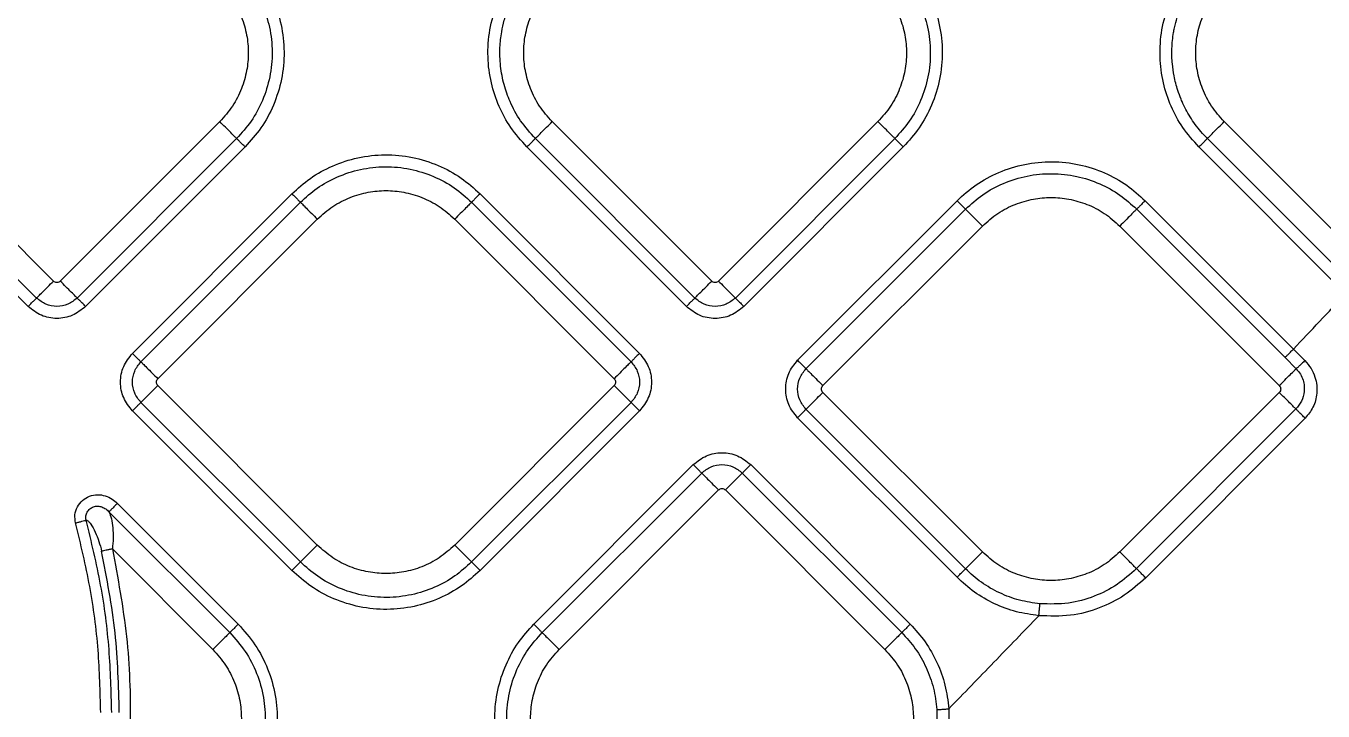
# Model space of a CAD drawing. Extents: x 832 to 912, y 781 to 934.
# Drawn here: x 873.06 to 878.42, y 831.64 to 834.47 of the extents above; entities that cross this region are included whole.
import ezdxf

# ---------------------------------------------------------------- set-up
doc = ezdxf.new("R2010")
doc.units = 0
doc.header["$MEASUREMENT"] = 0
doc.layers.add('1', color=4, linetype='Continuous')

# ---------------------------------------------------------------- blocks, each defined once
blk = doc.blocks.new('2026 SOVEREIGN HL')
at = {"layer": '1', "color": 3, "linetype": 'Continuous', "lineweight": 25}
for p, q in [((41.441, 36.3246), (40.7822, 36.9834)), ((42.1281, 36.9834), (41.4693, 36.3246)), ((44.1604, 36.3245), (43.5016, 36.9833)), ((44.8475, 36.9833), (44.1887, 36.3245)), ((46.9368, 36.3246), (46.278, 36.9834)), ((41.3364, 36.22), (40.6776, 36.8788)), ((41.3713, 36.2548), (40.7124, 36.9137)), ((42.1978, 36.9137), (41.539, 36.2548)), ((42.2327, 36.8788), (41.5739, 36.22)), ((44.0558, 36.22), (43.397, 36.8788)), ((44.0907, 36.2548), (43.4319, 36.9136)), ((44.9172, 36.9136), (44.2584, 36.2548)), ((44.9521, 36.8788), (44.2933, 36.22)), ((46.7797, 36.2725), (46.1734, 36.8788)), ((46.8146, 36.3073), (46.2083, 36.9137)), ((41.7674, 36.0264), (42.4262, 36.6852)), ((43.2035, 36.6852), (43.8623, 36.0264)), ((44.5153, 35.9979), (45.1741, 36.6567)), ((45.9514, 36.6567), (46.5641, 36.044)), ((41.8022, 35.9916), (42.4611, 36.6504)), ((43.1686, 36.6504), (43.8274, 35.9916)), ((44.5501, 35.9631), (45.209, 36.6219)), ((45.9165, 36.6219), (46.5292, 36.0092)), ((41.872, 35.9218), (42.5308, 36.5807)), ((43.0989, 36.5807), (43.7577, 35.9218)), ((44.6199, 35.8933), (45.2787, 36.5522)), ((45.8468, 36.5522), (46.5056, 35.8933)), ((46.5641, 36.044), (46.6112, 35.9967)), ((46.5292, 36.0092), (46.5752, 35.963)), ((42.5308, 35.2347), (41.872, 35.8936)), ((43.7577, 35.8936), (43.0989, 35.2347)), ((45.2787, 35.2062), (44.6199, 35.8651)), ((46.5056, 35.8651), (45.8468, 35.2062)), ((42.4611, 35.165), (41.8022, 35.8238)), ((43.8274, 35.8238), (43.1686, 35.165)), ((42.4262, 35.1302), (41.7674, 35.789)), ((43.8623, 35.789), (43.2035, 35.1302)), ((45.1741, 35.1017), (44.5153, 35.7605)), ((45.209, 35.1365), (44.5501, 35.7953)), ((46.574, 35.7967), (45.9155, 35.1376)), ((46.6124, 35.7585), (45.9536, 35.0996)), ((43.4255, 34.9081), (44.0843, 35.5669)), ((43.4604, 34.8733), (44.1192, 35.5321)), ((44.2869, 35.5321), (44.9457, 34.8733)), ((44.3218, 35.5669), (44.9806, 34.9081)), ((43.5301, 34.8036), (44.1889, 35.4624)), ((44.2172, 35.4624), (44.876, 34.8036)), ((41.6704, 35.3722), (42.1693, 34.8733)), ((41.7052, 35.407), (42.2041, 34.9081)), ((41.6843, 35.2188), (42.0996, 34.8035))]:
    blk.add_line(p, q, dxfattribs=at)
for points, knots in [([(42.1978, 37.6212), (42.218, 37.5988), (42.2596, 37.5526), (42.3056, 37.4681), (42.3367, 37.373), (42.3479, 37.2708), (42.338, 37.168), (42.3076, 37.0711), (42.2612, 36.9843), (42.2185, 36.9368), (42.1978, 36.9137)], [0, 0, 0, 0, 0.11509, 0.237016, 0.364588, 0.495523, 0.627141, 0.756681, 0.881633, 1, 1, 1, 1]), ([(42.2327, 37.6561), (42.2548, 37.6314), (42.3005, 37.5807), (42.3511, 37.4879), (42.3852, 37.3834), (42.3975, 37.2711), (42.3867, 37.1582), (42.3533, 37.0517), (42.3023, 36.9564), (42.2554, 36.9042), (42.2327, 36.8788)], [0, 0, 0, 0, 0.11509, 0.237016, 0.364589, 0.495522, 0.627141, 0.756682, 0.881633, 1, 1, 1, 1]), ([(43.397, 36.8788), (43.3736, 36.9048), (43.3282, 36.9556), (43.2794, 37.0461), (43.2464, 37.1444), (43.2326, 37.2517), (43.2405, 37.3634), (43.2717, 37.4723), (43.3231, 37.5731), (43.3726, 37.6286), (43.397, 37.656)], [0, 0, 0, 0, 0.121443, 0.236288, 0.355187, 0.480548, 0.610329, 0.741991, 0.872767, 1, 1, 1, 1]), ([(43.4319, 36.9136), (43.4106, 36.9374), (43.3692, 36.9835), (43.3338, 37.0494), (43.3136, 37.1003), (43.3023, 37.1362), (43.2937, 37.1737), (43.2878, 37.2126), (43.2851, 37.2514), (43.2854, 37.2987), (43.2909, 37.349), (43.3033, 37.4036), (43.3254, 37.4686), (43.3646, 37.5457), (43.4096, 37.5962), (43.4319, 37.6212)], [0, 0, 0, 0, 0.121411, 0.236228, 0.282953, 0.330871, 0.379888, 0.429892, 0.480755, 0.528606, 0.610484, 0.67335, 0.742097, 0.872821, 1, 1, 1, 1]), ([(44.9172, 37.6212), (44.9374, 37.5987), (44.979, 37.5526), (45.025, 37.4681), (45.0561, 37.373), (45.0673, 37.2708), (45.0574, 37.1679), (45.027, 37.071), (44.9806, 36.9842), (44.9379, 36.9367), (44.9172, 36.9136)], [0, 0, 0, 0, 0.11509, 0.237016, 0.364589, 0.495523, 0.627141, 0.756681, 0.881634, 1, 1, 1, 1]), ([(44.9521, 37.656), (44.9743, 37.6314), (45.0199, 37.5806), (45.0705, 37.4878), (45.1046, 37.3834), (45.1169, 37.2711), (45.1061, 37.1581), (45.0727, 37.0517), (45.0217, 36.9563), (44.9749, 36.9041), (44.9521, 36.8788)], [0, 0, 0, 0, 0.11509, 0.237016, 0.364589, 0.495522, 0.627141, 0.756681, 0.881632, 1, 1, 1, 1]), ([(46.1734, 36.8788), (46.1501, 36.9049), (46.1046, 36.9557), (46.0557, 37.0463), (46.0228, 37.1447), (46.0095, 37.2519), (46.0169, 37.3635), (46.0483, 37.4723), (46.0999, 37.5729), (46.1491, 37.6286), (46.1734, 37.6561)], [0, 0, 0, 0, 0.121443, 0.236731, 0.355634, 0.480782, 0.61043, 0.741956, 0.872681, 1, 1, 1, 1]), ([(46.2083, 36.9137), (46.1993, 36.923), (46.1816, 36.9415), (46.1581, 36.9715), (46.1373, 37.0022), (46.1192, 37.0337), (46.1072, 37.0586), (46.0961, 37.0847), (46.0833, 37.1194), (46.0707, 37.168), (46.0639, 37.2151), (46.0616, 37.2529), (46.0617, 37.2851), (46.064, 37.318), (46.0678, 37.3464), (46.0725, 37.3713), (46.0789, 37.3988), (46.0907, 37.4376), (46.1076, 37.4784), (46.1269, 37.515), (46.1561, 37.563), (46.186, 37.5963), (46.2083, 37.6212)], [0, 0, 0, 0, 0.049449, 0.097843, 0.145077, 0.191069, 0.2366, 0.250316, 0.299441, 0.377797, 0.441721, 0.480769, 0.522423, 0.564464, 0.606802, 0.63141, 0.661241, 0.714856, 0.78586, 0.829518, 0.872873, 1, 1, 1, 1]), ([(42.1281, 37.5515), (42.1464, 37.5308), (42.1828, 37.4898), (42.2194, 37.4171), (42.2411, 37.3424), (42.248, 37.2674), (42.2411, 37.1924), (42.2194, 37.1177), (42.1828, 37.0451), (42.1464, 37.0041), (42.1281, 36.9834)], [0, 0, 0, 0, 0.13136, 0.259989, 0.383485, 0.500001, 0.616516, 0.740012, 0.868641, 1, 1, 1, 1]), ([(43.5016, 36.9833), (43.4832, 37.0041), (43.4468, 37.045), (43.4102, 37.1177), (43.3885, 37.1924), (43.3817, 37.2674), (43.3885, 37.3424), (43.4102, 37.4171), (43.4468, 37.4898), (43.4832, 37.5308), (43.5016, 37.5515)], [0, 0, 0, 0, 0.131359, 0.259989, 0.383484, 0.5, 0.616516, 0.740011, 0.868641, 1, 1, 1, 1]), ([(44.8475, 37.5515), (44.8659, 37.5308), (44.9022, 37.4898), (44.9389, 37.4171), (44.9606, 37.3424), (44.9674, 37.2674), (44.9606, 37.1924), (44.9389, 37.1177), (44.9022, 37.045), (44.8659, 37.0041), (44.8475, 36.9833)], [0, 0, 0, 0, 0.13136, 0.259989, 0.383484, 0.5, 0.616516, 0.740011, 0.86864, 1, 1, 1, 1]), ([(46.278, 36.9834), (46.2596, 37.0041), (46.2233, 37.0451), (46.1866, 37.1177), (46.1649, 37.1924), (46.1581, 37.2674), (46.1649, 37.3424), (46.1866, 37.4171), (46.2233, 37.4898), (46.2596, 37.5308), (46.278, 37.5515)], [0, 0, 0, 0, 0.131359, 0.259988, 0.383484, 0.499999, 0.616515, 0.740011, 0.868641, 1, 1, 1, 1]), ([(42.1978, 36.9137), (42.1956, 36.9158), (42.1911, 36.9203), (42.1741, 36.9373), (42.1522, 36.9593), (42.1359, 36.9756), (42.1281, 36.9834)], [0, 0, 0, 0, 0.247942, 0.507921, 0.763552, 1, 1, 1, 1]), ([(43.4319, 36.9136), (43.434, 36.9158), (43.4385, 36.9203), (43.4555, 36.9373), (43.4775, 36.9592), (43.4938, 36.9755), (43.5016, 36.9833)], [0, 0, 0, 0, 0.24794, 0.507925, 0.763558, 1, 1, 1, 1]), ([(44.9172, 36.9136), (44.915, 36.9158), (44.9105, 36.9203), (44.8935, 36.9373), (44.8716, 36.9592), (44.8553, 36.9755), (44.8475, 36.9833)], [0, 0, 0, 0, 0.247941, 0.507924, 0.763556, 1, 1, 1, 1]), ([(46.2083, 36.9137), (46.2105, 36.9158), (46.215, 36.9203), (46.232, 36.9373), (46.2539, 36.9593), (46.2702, 36.9756), (46.278, 36.9834)], [0, 0, 0, 0, 0.2479427, 0.5079217, 0.7635538, 1, 1, 1, 1]), ([(42.2327, 36.8788), (42.2287, 36.8827), (42.2206, 36.8908), (42.2096, 36.9018), (42.2011, 36.9103), (42.1989, 36.9126), (42.1978, 36.9137)], [0, 0, 0, 0, 0.23644, 0.492096, 0.752057, 1, 1, 1, 1]), ([(43.397, 36.8788), (43.4009, 36.8827), (43.409, 36.8908), (43.42, 36.9018), (43.4285, 36.9103), (43.4308, 36.9125), (43.4319, 36.9136)], [0, 0, 0, 0, 0.236448, 0.492094, 0.752053, 1, 1, 1, 1]), ([(44.9521, 36.8788), (44.9482, 36.8827), (44.94, 36.8908), (44.9291, 36.9018), (44.9205, 36.9103), (44.9183, 36.9125), (44.9172, 36.9136)], [0, 0, 0, 0, 0.236451, 0.492096, 0.752055, 1, 1, 1, 1]), ([(46.1734, 36.8788), (46.1773, 36.8827), (46.1855, 36.8908), (46.1965, 36.9018), (46.205, 36.9103), (46.2072, 36.9126), (46.2083, 36.9137)], [0, 0, 0, 0, 0.236438, 0.492095, 0.752058, 1, 1, 1, 1]), ([(42.4262, 36.6852), (42.4508, 36.7074), (42.5016, 36.7531), (42.5944, 36.8037), (42.6989, 36.8378), (42.8111, 36.8501), (42.9241, 36.8393), (43.0306, 36.8059), (43.1259, 36.7549), (43.1781, 36.708), (43.2035, 36.6852)], [0, 0, 0, 0, 0.11509, 0.237017, 0.364589, 0.495523, 0.627141, 0.756681, 0.881633, 1, 1, 1, 1]), ([(45.1741, 36.6567), (45.1995, 36.6795), (45.2517, 36.7263), (45.347, 36.7773), (45.4535, 36.8108), (45.5664, 36.8216), (45.6787, 36.8093), (45.7832, 36.7752), (45.876, 36.7246), (45.9267, 36.6789), (45.9514, 36.6567)], [0, 0, 0, 0, 0.118367, 0.243319, 0.37286, 0.504478, 0.635411, 0.762984, 0.884911, 1, 1, 1, 1]), ([(42.4611, 36.6504), (42.4835, 36.6706), (42.5297, 36.7122), (42.6142, 36.7582), (42.7093, 36.7892), (42.8115, 36.8005), (42.9143, 36.7906), (43.0112, 36.7602), (43.098, 36.7137), (43.1455, 36.6711), (43.1686, 36.6504)], [0, 0, 0, 0, 0.1150903, 0.2370166, 0.3645887, 0.4955225, 0.6271406, 0.7566811, 0.8816332, 1, 1, 1, 1]), ([(45.209, 36.6219), (45.2321, 36.6426), (45.2796, 36.6852), (45.3664, 36.7317), (45.4633, 36.7621), (45.5661, 36.7719), (45.6683, 36.7607), (45.7634, 36.7297), (45.8479, 36.6837), (45.8941, 36.6421), (45.9165, 36.6219)], [0, 0, 0, 0, 0.118367, 0.243319, 0.37286, 0.504478, 0.635412, 0.762984, 0.88491, 1, 1, 1, 1]), ([(42.4262, 36.6852), (42.4301, 36.6813), (42.4383, 36.6732), (42.4492, 36.6622), (42.4577, 36.6537), (42.46, 36.6515), (42.4611, 36.6504)], [0, 0, 0, 0, 0.2364495, 0.4920948, 0.7520539, 1, 1, 1, 1]), ([(42.5308, 36.5807), (42.5515, 36.599), (42.5925, 36.6354), (42.6651, 36.672), (42.7398, 36.6937), (42.8148, 36.7006), (42.8898, 36.6937), (42.9645, 36.672), (43.0372, 36.6354), (43.0782, 36.599), (43.0989, 36.5807)], [0, 0, 0, 0, 0.131359, 0.259988, 0.383484, 0.5, 0.616516, 0.740012, 0.868641, 1, 1, 1, 1]), ([(43.2035, 36.6852), (43.1996, 36.6813), (43.1914, 36.6732), (43.1805, 36.6622), (43.172, 36.6537), (43.1697, 36.6515), (43.1686, 36.6504)], [0, 0, 0, 0, 0.236448, 0.492094, 0.752053, 1, 1, 1, 1]), ([(45.1741, 36.6567), (45.178, 36.6528), (45.1862, 36.6447), (45.1971, 36.6337), (45.2056, 36.6252), (45.2079, 36.623), (45.209, 36.6219)], [0, 0, 0, 0, 0.236454, 0.4921, 0.752057, 1, 1, 1, 1]), ([(45.2787, 36.5522), (45.2994, 36.5705), (45.3404, 36.6069), (45.413, 36.6435), (45.4877, 36.6652), (45.5627, 36.672), (45.6377, 36.6652), (45.7124, 36.6435), (45.7851, 36.6069), (45.8261, 36.5705), (45.8468, 36.5522)], [0, 0, 0, 0, 0.13136, 0.259989, 0.383483, 0.5, 0.616516, 0.740011, 0.86864, 1, 1, 1, 1]), ([(45.9514, 36.6567), (45.9473, 36.6526), (45.9389, 36.6442), (45.9279, 36.6332), (45.9197, 36.625), (45.9175, 36.6229), (45.9165, 36.6219)], [0, 0, 0, 0, 0.247939, 0.507922, 0.763573, 1, 1, 1, 1]), ([(42.4611, 36.6504), (42.4632, 36.6482), (42.4677, 36.6437), (42.4847, 36.6267), (42.5067, 36.6048), (42.523, 36.5885), (42.5308, 36.5807)], [0, 0, 0, 0, 0.24794, 0.507924, 0.763556, 1, 1, 1, 1]), ([(43.1686, 36.6504), (43.1664, 36.6482), (43.1619, 36.6437), (43.1449, 36.6267), (43.123, 36.6048), (43.1067, 36.5885), (43.0989, 36.5807)], [0, 0, 0, 0, 0.24794, 0.507925, 0.763558, 1, 1, 1, 1]), ([(45.209, 36.6219), (45.2111, 36.6197), (45.2156, 36.6152), (45.2326, 36.5982), (45.2546, 36.5763), (45.2709, 36.56), (45.2787, 36.5522)], [0, 0, 0, 0, 0.247941, 0.50792, 0.763551, 1, 1, 1, 1]), ([(45.9165, 36.6219), (45.9143, 36.6197), (45.9098, 36.6152), (45.8928, 36.5982), (45.8709, 36.5763), (45.8546, 36.56), (45.8468, 36.5522)], [0, 0, 0, 0, 0.2479427, 0.5079217, 0.7635538, 1, 1, 1, 1]), ([(41.3713, 36.2548), (41.3734, 36.257), (41.3779, 36.2615), (41.3949, 36.2785), (41.4169, 36.3005), (41.4332, 36.3167), (41.441, 36.3246)], [0, 0, 0, 0, 0.247942, 0.507926, 0.763558, 1, 1, 1, 1]), ([(41.4693, 36.3246), (41.4672, 36.3229), (41.463, 36.3197), (41.4551, 36.3182), (41.4472, 36.3197), (41.443, 36.3229), (41.441, 36.3246)], [0, 0, 0, 0, 0.250236, 0.499998, 0.749764, 1, 1, 1, 1]), ([(41.539, 36.2548), (41.5368, 36.257), (41.5323, 36.2615), (41.5153, 36.2785), (41.4934, 36.3004), (41.4771, 36.3167), (41.4693, 36.3246)], [0, 0, 0, 0, 0.247334, 0.507092, 0.762968, 1, 1, 1, 1]), ([(44.0907, 36.2548), (44.0929, 36.257), (44.0973, 36.2615), (44.1144, 36.2785), (44.1363, 36.3004), (44.1526, 36.3167), (44.1604, 36.3245)], [0, 0, 0, 0, 0.247942, 0.507921, 0.763553, 1, 1, 1, 1]), ([(44.1887, 36.3245), (44.1866, 36.3229), (44.1825, 36.3196), (44.1745, 36.3182), (44.1666, 36.3196), (44.1625, 36.3229), (44.1604, 36.3245)], [0, 0, 0, 0, 0.250229, 0.5, 0.749771, 1, 1, 1, 1]), ([(44.1887, 36.3245), (44.1965, 36.3167), (44.2128, 36.3004), (44.2347, 36.2785), (44.2517, 36.2615), (44.2562, 36.257), (44.2584, 36.2548)], [0, 0, 0, 0, 0.236449, 0.492079, 0.752059, 1, 1, 1, 1]), ([(41.3364, 36.22), (41.3403, 36.2239), (41.3484, 36.232), (41.3594, 36.243), (41.3679, 36.2515), (41.3702, 36.2537), (41.3713, 36.2548)], [0, 0, 0, 0, 0.236454, 0.492103, 0.752057, 1, 1, 1, 1]), ([(41.539, 36.2548), (41.5267, 36.2452), (41.5022, 36.2258), (41.4551, 36.2172), (41.4081, 36.2258), (41.3835, 36.2452), (41.3713, 36.2548)], [0, 0, 0, 0, 0.249861, 0.499986, 0.750125, 1, 1, 1, 1]), ([(41.5739, 36.22), (41.5697, 36.2241), (41.5614, 36.2324), (41.5506, 36.2432), (41.5423, 36.2515), (41.5401, 36.2537), (41.539, 36.2548)], [0, 0, 0, 0, 0.2500109, 0.5000124, 0.7500077, 1, 1, 1, 1]), ([(44.0558, 36.22), (44.0597, 36.2239), (44.0679, 36.232), (44.0788, 36.243), (44.0873, 36.2515), (44.0896, 36.2537), (44.0907, 36.2548)], [0, 0, 0, 0, 0.2364428, 0.4921017, 0.7520557, 1, 1, 1, 1]), ([(44.2584, 36.2548), (44.2461, 36.2451), (44.2216, 36.2258), (44.1745, 36.2172), (44.1275, 36.2258), (44.1029, 36.2451), (44.0907, 36.2548)], [0, 0, 0, 0, 0.249877, 0.500016, 0.75014, 1, 1, 1, 1]), ([(44.2584, 36.2548), (44.2595, 36.2537), (44.2617, 36.2515), (44.2702, 36.243), (44.2812, 36.232), (44.2894, 36.2239), (44.2933, 36.22)], [0, 0, 0, 0, 0.247944, 0.507899, 0.763558, 1, 1, 1, 1]), ([(46.5641, 36.044), (46.6001, 36.0821), (46.672, 36.1582), (46.7438, 36.2344), (46.7797, 36.2725)], [0, 0, 0, 0, 0.500136, 1, 1, 1, 1]), ([(41.5739, 36.22), (41.5565, 36.2063), (41.5218, 36.1788), (41.4551, 36.1668), (41.3885, 36.1788), (41.3537, 36.2063), (41.3364, 36.22)], [0, 0, 0, 0, 0.2500661, 0.4999826, 0.7499295, 1, 1, 1, 1]), ([(44.2933, 36.22), (44.2759, 36.2062), (44.2412, 36.1788), (44.1745, 36.1668), (44.1079, 36.1788), (44.0732, 36.2062), (44.0558, 36.22)], [0, 0, 0, 0, 0.250071, 0.500017, 0.749932, 1, 1, 1, 1]), ([(41.7674, 35.789), (41.7537, 35.8063), (41.7262, 35.8411), (41.7142, 35.9077), (41.7262, 35.9744), (41.7537, 36.0091), (41.7674, 36.0264)], [0, 0, 0, 0, 0.250072, 0.500018, 0.749933, 1, 1, 1, 1]), ([(41.7674, 36.0264), (41.7713, 36.0225), (41.7794, 36.0144), (41.7904, 36.0034), (41.7989, 35.9949), (41.8011, 35.9927), (41.8022, 35.9916)], [0, 0, 0, 0, 0.236448, 0.492093, 0.752053, 1, 1, 1, 1]), ([(43.8623, 36.0264), (43.8581, 36.0223), (43.8499, 36.014), (43.8391, 36.0032), (43.8308, 35.9949), (43.8285, 35.9927), (43.8274, 35.9916)], [0, 0, 0, 0, 0.250001, 0.500013, 0.75, 1, 1, 1, 1]), ([(43.8623, 36.0264), (43.876, 36.0091), (43.9034, 35.9743), (43.9155, 35.9077), (43.9034, 35.8411), (43.876, 35.8063), (43.8623, 35.789)], [0, 0, 0, 0, 0.250068, 0.500018, 0.749933, 1, 1, 1, 1]), ([(46.5292, 36.0092), (46.5303, 36.0102), (46.5324, 36.0123), (46.5406, 36.0205), (46.5516, 36.0315), (46.56, 36.0399), (46.5641, 36.044)], [0, 0, 0, 0, 0.236425, 0.4920872, 0.7520547, 1, 1, 1, 1]), ([(41.8022, 35.8238), (41.7926, 35.8361), (41.7732, 35.8607), (41.7646, 35.9077), (41.7732, 35.9548), (41.7926, 35.9793), (41.8022, 35.9916)], [0, 0, 0, 0, 0.249877, 0.500018, 0.750141, 1, 1, 1, 1]), ([(41.8022, 35.9916), (41.8044, 35.9894), (41.8089, 35.9849), (41.8259, 35.9679), (41.8479, 35.9459), (41.8641, 35.9297), (41.872, 35.9218)], [0, 0, 0, 0, 0.247942, 0.507921, 0.763552, 1, 1, 1, 1]), ([(43.8274, 35.9916), (43.8253, 35.9894), (43.8208, 35.9849), (43.8038, 35.9679), (43.7819, 35.946), (43.7656, 35.9297), (43.7577, 35.9218)], [0, 0, 0, 0, 0.247331, 0.507093, 0.762968, 1, 1, 1, 1]), ([(43.8274, 35.9916), (43.8371, 35.9793), (43.8564, 35.9548), (43.865, 35.9077), (43.8564, 35.8606), (43.8371, 35.8361), (43.8274, 35.8238)], [0, 0, 0, 0, 0.249877, 0.500011, 0.75014, 1, 1, 1, 1]), ([(44.5153, 35.7605), (44.5016, 35.7778), (44.4741, 35.8126), (44.4621, 35.8792), (44.4741, 35.9458), (44.5016, 35.9806), (44.5153, 35.9979)], [0, 0, 0, 0, 0.250066, 0.499985, 0.749929, 1, 1, 1, 1]), ([(44.5153, 35.9979), (44.5194, 35.9938), (44.5278, 35.9854), (44.5388, 35.9744), (44.547, 35.9662), (44.5491, 35.9641), (44.5501, 35.9631)], [0, 0, 0, 0, 0.24795, 0.507914, 0.763571, 1, 1, 1, 1]), ([(44.5501, 35.7953), (44.5405, 35.8076), (44.5211, 35.8321), (44.5125, 35.8792), (44.5211, 35.9263), (44.5405, 35.9508), (44.5501, 35.9631)], [0, 0, 0, 0, 0.249862, 0.499986, 0.750122, 1, 1, 1, 1]), ([(44.5501, 35.9631), (44.5523, 35.9609), (44.5568, 35.9564), (44.5738, 35.9394), (44.5958, 35.9174), (44.612, 35.9012), (44.6199, 35.8933)], [0, 0, 0, 0, 0.24794, 0.507925, 0.763556, 1, 1, 1, 1]), ([(46.5056, 35.8933), (46.5134, 35.9011), (46.5296, 35.9173), (46.5514, 35.9391), (46.5684, 35.9562), (46.573, 35.9607), (46.5752, 35.963)], [0, 0, 0, 0, 0.236314, 0.491783, 0.751751, 1, 1, 1, 1]), ([(46.5752, 35.963), (46.5814, 35.9557), (46.5935, 35.9416), (46.6041, 35.9168), (46.6092, 35.8925), (46.609, 35.8627), (46.5997, 35.8281), (46.5824, 35.8069), (46.574, 35.7967)], [0, 0, 0, 0, 0.154619, 0.300815, 0.434912, 0.557797, 0.785578, 1, 1, 1, 1]), ([(46.6112, 35.9967), (46.6071, 35.9926), (46.5988, 35.9844), (46.5877, 35.9739), (46.5791, 35.9659), (46.5765, 35.964), (46.5752, 35.963)], [0, 0, 0, 0, 0.249989, 0.49999, 0.750004, 1, 1, 1, 1]), ([(46.6112, 35.9967), (46.6203, 35.9861), (46.6378, 35.9658), (46.6535, 35.9301), (46.6612, 35.8951), (46.6615, 35.8525), (46.6488, 35.8031), (46.6243, 35.7731), (46.6124, 35.7585)], [0, 0, 0, 0, 0.157466, 0.304071, 0.438518, 0.562443, 0.787709, 1, 1, 1, 1]), ([(41.872, 35.8936), (41.8703, 35.8956), (41.8671, 35.8998), (41.8656, 35.9077), (41.8671, 35.9156), (41.8703, 35.9198), (41.872, 35.9218)], [0, 0, 0, 0, 0.25024, 0.499997, 0.749792, 1, 1, 1, 1]), ([(43.7577, 35.9218), (43.7593, 35.9198), (43.7626, 35.9156), (43.7641, 35.9077), (43.7626, 35.8998), (43.7593, 35.8956), (43.7577, 35.8936)], [0, 0, 0, 0, 0.250208, 0.500003, 0.74976, 1, 1, 1, 1]), ([(41.8022, 35.8238), (41.8044, 35.826), (41.8089, 35.8305), (41.8259, 35.8475), (41.8478, 35.8694), (41.8641, 35.8857), (41.872, 35.8936)], [0, 0, 0, 0, 0.247332, 0.507093, 0.762968, 1, 1, 1, 1]), ([(43.8274, 35.8238), (43.8252, 35.826), (43.8208, 35.8305), (43.8037, 35.8475), (43.7818, 35.8695), (43.7655, 35.8857), (43.7577, 35.8936)], [0, 0, 0, 0, 0.247942, 0.507925, 0.763551, 1, 1, 1, 1]), ([(44.5501, 35.7953), (44.5523, 35.7975), (44.5568, 35.802), (44.5738, 35.819), (44.5957, 35.8409), (44.612, 35.8572), (44.6199, 35.8651)], [0, 0, 0, 0, 0.247332, 0.507091, 0.762967, 1, 1, 1, 1]), ([(44.6199, 35.8651), (44.6182, 35.8671), (44.615, 35.8713), (44.6135, 35.8792), (44.615, 35.8871), (44.6182, 35.8913), (44.6199, 35.8933)], [0, 0, 0, 0, 0.2502319, 0.4999816, 0.7497681, 1, 1, 1, 1]), ([(46.5056, 35.8933), (46.5072, 35.8913), (46.5105, 35.8871), (46.512, 35.8792), (46.5105, 35.8713), (46.5072, 35.8671), (46.5056, 35.8651)], [0, 0, 0, 0, 0.2502293, 0.5000184, 0.7497707, 1, 1, 1, 1]), ([(46.574, 35.7967), (46.5713, 35.7994), (46.5658, 35.8049), (46.5488, 35.8218), (46.528, 35.8426), (46.5129, 35.8578), (46.5056, 35.8651)], [0, 0, 0, 0, 0.2514394, 0.511268, 0.7649859, 1, 1, 1, 1]), ([(41.7674, 35.789), (41.7715, 35.7931), (41.7798, 35.8014), (41.7906, 35.8122), (41.7989, 35.8205), (41.8011, 35.8227), (41.8022, 35.8238)], [0, 0, 0, 0, 0.250001, 0.500011, 0.750006, 1, 1, 1, 1]), ([(43.8623, 35.789), (43.8584, 35.7929), (43.8502, 35.801), (43.8393, 35.812), (43.8308, 35.8205), (43.8285, 35.8228), (43.8274, 35.8238)], [0, 0, 0, 0, 0.236447, 0.492092, 0.752056, 1, 1, 1, 1]), ([(44.5153, 35.7605), (44.5194, 35.7646), (44.5277, 35.7729), (44.5385, 35.7837), (44.5468, 35.792), (44.549, 35.7942), (44.5501, 35.7953)], [0, 0, 0, 0, 0.2499988, 0.5000091, 0.7500016, 1, 1, 1, 1]), ([(46.6124, 35.7585), (46.6081, 35.7627), (46.5997, 35.7712), (46.5879, 35.7828), (46.5785, 35.7922), (46.5755, 35.7952), (46.574, 35.7967)], [0, 0, 0, 0, 0.249992, 0.500006, 0.750003, 1, 1, 1, 1]), ([(52.5328, 35.6841), (52.2678, 35.3954), (51.7382, 34.8183), (50.9286, 33.9541), (50.108, 33.0961), (49.277, 32.2445), (48.4371, 31.4008), (47.5894, 30.5651), (46.7349, 29.7386), (45.8748, 28.921), (45.0103, 28.1134), (44.4365, 27.5772), (44.1497, 27.3091)], [0, 0, 0, 0, 0.100109, 0.200104, 0.300149, 0.400144, 0.50015, 0.600108, 0.700088, 0.799983, 0.900004, 1, 1, 1, 1]), ([(44.0843, 35.5669), (44.1017, 35.5807), (44.1364, 35.6081), (44.203, 35.6201), (44.2697, 35.6081), (44.3044, 35.5807), (44.3218, 35.5669)], [0, 0, 0, 0, 0.250068, 0.499983, 0.749928, 1, 1, 1, 1]), ([(44.0843, 35.5669), (44.0884, 35.5628), (44.0967, 35.5545), (44.1076, 35.5437), (44.1159, 35.5354), (44.1181, 35.5332), (44.1192, 35.5321)], [0, 0, 0, 0, 0.2500022, 0.5000053, 0.7500021, 1, 1, 1, 1]), ([(44.1192, 35.5321), (44.1314, 35.5418), (44.156, 35.5611), (44.203, 35.5697), (44.2501, 35.5611), (44.2746, 35.5418), (44.2869, 35.5321)], [0, 0, 0, 0, 0.249862, 0.499986, 0.750123, 1, 1, 1, 1]), ([(44.1192, 35.5321), (44.1214, 35.5299), (44.1258, 35.5254), (44.1428, 35.5085), (44.1648, 35.4865), (44.1811, 35.4702), (44.1889, 35.4624)], [0, 0, 0, 0, 0.247332, 0.507091, 0.762967, 1, 1, 1, 1]), ([(44.2869, 35.5321), (44.2847, 35.5299), (44.2802, 35.5254), (44.2632, 35.5084), (44.2413, 35.4865), (44.225, 35.4702), (44.2172, 35.4624)], [0, 0, 0, 0, 0.247941, 0.507925, 0.763557, 1, 1, 1, 1]), ([(44.3218, 35.5669), (44.3177, 35.5628), (44.3093, 35.5544), (44.2982, 35.5434), (44.2901, 35.5353), (44.2879, 35.5331), (44.2869, 35.5321)], [0, 0, 0, 0, 0.247945, 0.50791, 0.763572, 1, 1, 1, 1]), ([(41.5324, 35.3259), (41.5306, 35.3373), (41.5271, 35.36), (41.5381, 35.3934), (41.5597, 35.4203), (41.5891, 35.4379), (41.6224, 35.4444), (41.6548, 35.4396), (41.6831, 35.4265), (41.698, 35.4133), (41.7052, 35.407)], [0, 0, 0, 0, 0.130634, 0.260857, 0.390415, 0.519594, 0.647431, 0.772035, 0.890406, 1, 1, 1, 1]), ([(44.1889, 35.4624), (44.191, 35.464), (44.1951, 35.4673), (44.203, 35.4687), (44.211, 35.4673), (44.2151, 35.464), (44.2172, 35.4624)], [0, 0, 0, 0, 0.2502324, 0.5, 0.7497676, 1, 1, 1, 1]), ([(41.5761, 35.3378), (41.5755, 35.3406), (41.5742, 35.3462), (41.5748, 35.3577), (41.5793, 35.3716), (41.5907, 35.3851), (41.6061, 35.3937), (41.6238, 35.3964), (41.6414, 35.393), (41.6575, 35.3846), (41.6661, 35.3763), (41.6704, 35.3722)], [0, 0, 0, 0, 0.060951, 0.122098, 0.243896, 0.366418, 0.489966, 0.614837, 0.741554, 0.870291, 1, 1, 1, 1]), ([(41.7052, 35.407), (41.7011, 35.4029), (41.6927, 35.3945), (41.6817, 35.3835), (41.6735, 35.3753), (41.6714, 35.3732), (41.6704, 35.3722)], [0, 0, 0, 0, 0.247943, 0.507922, 0.763574, 1, 1, 1, 1]), ([(41.6704, 35.3722), (41.6741, 35.3631), (41.6815, 35.3454), (41.6867, 35.3063), (41.6884, 35.2639), (41.6857, 35.2338), (41.6843, 35.2188)], [0, 0, 0, 0, 0.25929, 0.50793, 0.753079, 1, 1, 1, 1]), ([(41.5324, 35.3259), (41.5369, 35.3272), (41.5461, 35.3296), (41.5586, 35.333), (41.5693, 35.3359), (41.5739, 35.3371), (41.5761, 35.3378)], [0, 0, 0, 0, 0.249997, 0.499991, 0.749992, 1, 1, 1, 1]), ([(41.6363, 34.5436), (41.634, 34.6295), (41.6295, 34.8035), (41.5952, 35.0657), (41.5535, 35.2386), (41.5324, 35.3259)], [0, 0, 0, 0, 0.325566, 0.659643, 1, 1, 1, 1]), ([(41.5761, 35.3378), (41.5775, 35.3376), (41.5804, 35.3372), (41.5868, 35.332), (41.5985, 35.3174), (41.6136, 35.2889), (41.6293, 35.2506), (41.6365, 35.2227), (41.6401, 35.209)], [0, 0, 0, 0, 0.054801, 0.112658, 0.234617, 0.48948, 0.747276, 1, 1, 1, 1]), ([(41.6816, 34.5436), (41.6794, 34.6302), (41.6748, 34.806), (41.6403, 35.0722), (41.5977, 35.2484), (41.5761, 35.3378)], [0, 0, 0, 0, 0.3232339, 0.6568479, 1, 1, 1, 1]), ([(49.6965, 35.2771), (49.4418, 35.0262), (48.9313, 34.5232), (48.169, 33.7616), (47.4074, 32.9964), (46.6988, 32.2798), (46.0429, 31.6124), (45.4398, 30.9945), (44.841, 30.3743), (44.2467, 29.7513), (43.86, 29.332), (43.6667, 29.1223)], [0, 0, 0, 0, 0.124518, 0.24961, 0.374575, 0.499672, 0.59975, 0.699785, 0.799893, 0.899914, 1, 1, 1, 1]), ([(41.6843, 35.2188), (41.68, 35.2178), (41.6711, 35.2158), (41.6584, 35.213), (41.6472, 35.2105), (41.6424, 35.2095), (41.6401, 35.209)], [0, 0, 0, 0, 0.233132, 0.483711, 0.742921, 1, 1, 1, 1]), ([(41.6843, 35.2188), (41.7068, 35.0985), (41.7513, 34.8598), (41.7638, 34.4985), (41.7412, 34.1455), (41.6933, 33.9178), (41.6697, 33.8055)], [0, 0, 0, 0, 0.257255, 0.510682, 0.758718, 1, 1, 1, 1]), ([(42.4611, 35.165), (42.4632, 35.1672), (42.4677, 35.1717), (42.4847, 35.1887), (42.5067, 35.2106), (42.523, 35.2269), (42.5308, 35.2347)], [0, 0, 0, 0, 0.24794, 0.507924, 0.763556, 1, 1, 1, 1]), ([(43.0989, 35.2347), (43.0782, 35.2164), (43.0372, 35.18), (42.9645, 35.1434), (42.8898, 35.1217), (42.8148, 35.1149), (42.7398, 35.1217), (42.6651, 35.1434), (42.5925, 35.18), (42.5515, 35.2164), (42.5308, 35.2347)], [0, 0, 0, 0, 0.131359, 0.259988, 0.383484, 0.5, 0.616516, 0.740012, 0.868641, 1, 1, 1, 1]), ([(43.0989, 35.2347), (43.1067, 35.2269), (43.123, 35.2106), (43.1449, 35.1887), (43.1619, 35.1717), (43.1664, 35.1672), (43.1686, 35.165)], [0, 0, 0, 0, 0.236442, 0.492075, 0.75206, 1, 1, 1, 1]), ([(41.7129, 34.5436), (41.71, 34.6534), (41.704, 34.8771), (41.6617, 35.0969), (41.6401, 35.209)], [0, 0, 0, 0, 0.490401, 1, 1, 1, 1]), ([(42.4262, 35.1302), (42.4301, 35.1341), (42.4383, 35.1422), (42.4492, 35.1532), (42.4577, 35.1617), (42.46, 35.1639), (42.4611, 35.165)], [0, 0, 0, 0, 0.236449, 0.492104, 0.752055, 1, 1, 1, 1]), ([(43.1686, 35.165), (43.1462, 35.1448), (43.1, 35.1032), (43.0155, 35.0572), (42.9204, 35.0262), (42.8182, 35.015), (42.7154, 35.0248), (42.6185, 35.0552), (42.5317, 35.1017), (42.4842, 35.1443), (42.4611, 35.165)], [0, 0, 0, 0, 0.11509, 0.237017, 0.364589, 0.495523, 0.627141, 0.756681, 0.881633, 1, 1, 1, 1]), ([(43.1686, 35.165), (43.1697, 35.1639), (43.172, 35.1617), (43.1805, 35.1532), (43.1914, 35.1422), (43.1996, 35.1341), (43.2035, 35.1302)], [0, 0, 0, 0, 0.247946, 0.507897, 0.763552, 1, 1, 1, 1]), ([(54.3595, 35.2002), (54.1059, 34.9272), (53.5986, 34.3812), (52.8401, 33.548), (52.0693, 32.7206), (51.2883, 31.8992), (50.4967, 31.0855), (49.6958, 30.2803), (48.8862, 29.4842), (48.0686, 28.6979), (47.2435, 27.9225), (46.4134, 27.1573), (45.5781, 26.4051), (45.0352, 25.897), (44.7638, 25.6429)], [0, 0, 0, 0, 0.083448, 0.166872, 0.250186, 0.333549, 0.416867, 0.500197, 0.583498, 0.666792, 0.750083, 0.833316, 0.916657, 1, 1, 1, 1]), ([(45.209, 35.1365), (45.2111, 35.1387), (45.2156, 35.1432), (45.2326, 35.1602), (45.2546, 35.1821), (45.2709, 35.1984), (45.2787, 35.2062)], [0, 0, 0, 0, 0.247941, 0.50792, 0.763551, 1, 1, 1, 1]), ([(45.8468, 35.2062), (45.8261, 35.1879), (45.7851, 35.1515), (45.7124, 35.1149), (45.6377, 35.0932), (45.5627, 35.0863), (45.4877, 35.0932), (45.413, 35.1149), (45.3404, 35.1515), (45.2994, 35.1879), (45.2787, 35.2062)], [0, 0, 0, 0, 0.13136, 0.259989, 0.383484, 0.5, 0.616517, 0.740011, 0.86864, 1, 1, 1, 1]), ([(45.9155, 35.1376), (45.9129, 35.1402), (45.9075, 35.1455), (45.8905, 35.1625), (45.8695, 35.1835), (45.8542, 35.1989), (45.8468, 35.2062)], [0, 0, 0, 0, 0.250848, 0.510705, 0.764757, 1, 1, 1, 1]), ([(43.2035, 35.1302), (43.1788, 35.108), (43.1281, 35.0623), (43.0353, 35.0117), (42.9308, 34.9776), (42.8185, 34.9653), (42.7056, 34.9762), (42.5991, 35.0096), (42.5038, 35.0606), (42.4516, 35.1074), (42.4262, 35.1302)], [0, 0, 0, 0, 0.11509, 0.237016, 0.364588, 0.495523, 0.627141, 0.756682, 0.881634, 1, 1, 1, 1]), ([(48.3432, 35.1292), (48.1269, 34.8971), (47.6838, 34.4219), (47.021, 33.7244), (46.3399, 33.0159), (45.6566, 32.3135), (44.9634, 31.6086), (44.2697, 30.9109), (43.5826, 30.2265), (43.1195, 29.7722), (42.8943, 29.5513)], [0, 0, 0, 0, 0.12207, 0.24998, 0.37015, 0.500163, 0.626941, 0.750476, 0.878631, 1, 1, 1, 1]), ([(45.1741, 35.1017), (45.1782, 35.1058), (45.1866, 35.1142), (45.1976, 35.1252), (45.2058, 35.1334), (45.2079, 35.1355), (45.209, 35.1365)], [0, 0, 0, 0, 0.247945, 0.507912, 0.763574, 1, 1, 1, 1]), ([(45.5166, 34.9921), (45.4882, 34.9962), (45.431, 35.0043), (45.3494, 35.0353), (45.2732, 35.0783), (45.2303, 35.1172), (45.209, 35.1365)], [0, 0, 0, 0, 0.247652, 0.499377, 0.751422, 1, 1, 1, 1]), ([(45.9155, 35.1376), (45.8896, 35.1145), (45.8372, 35.068), (45.741, 35.02), (45.6326, 34.9894), (45.5561, 34.9912), (45.5166, 34.9921)], [0, 0, 0, 0, 0.236517, 0.478226, 0.73066, 1, 1, 1, 1]), ([(45.9536, 35.0996), (45.9493, 35.1039), (45.9408, 35.1124), (45.9291, 35.124), (45.9198, 35.1333), (45.9169, 35.1361), (45.9155, 35.1376)], [0, 0, 0, 0, 0.2499919, 0.5000058, 0.749999, 1, 1, 1, 1]), ([(44.3021, 29.0313), (44.4363, 29.2064), (44.7043, 29.5561), (45.1318, 30.0664), (45.5688, 30.5681), (46.0145, 31.0619), (46.4659, 31.5499), (46.9223, 32.0332), (47.4401, 32.5723), (48.0206, 33.1661), (48.6651, 33.8124), (49.3151, 34.4527), (49.7539, 34.8706), (49.9736, 35.0799)], [0, 0, 0, 0, 0.080984, 0.161681, 0.242036, 0.322029, 0.401945, 0.481724, 0.561411, 0.670999, 0.780544, 0.890091, 1, 1, 1, 1]), ([(45.512, 34.943), (45.4808, 34.9475), (45.418, 34.9564), (45.3283, 34.9905), (45.2447, 35.0377), (45.1975, 35.0804), (45.1741, 35.1017)], [0, 0, 0, 0, 0.247651, 0.499376, 0.75142, 1, 1, 1, 1]), ([(45.9536, 35.0996), (45.9251, 35.0743), (45.8675, 35.0232), (45.761, 34.971), (45.6407, 34.9382), (45.5559, 34.9414), (45.512, 34.943)], [0, 0, 0, 0, 0.235087, 0.476094, 0.729174, 1, 1, 1, 1]), ([(45.1402, 34.5586), (45.2022, 34.6227), (45.3263, 34.7506), (45.4501, 34.8789), (45.512, 34.943)], [0, 0, 0, 0, 0.5000768, 1, 1, 1, 1]), ([(45.512, 34.943), (45.5125, 34.9485), (45.5136, 34.96), (45.515, 34.9754), (45.5161, 34.9874), (45.5164, 34.9906), (45.5166, 34.9921)], [0, 0, 0, 0, 0.236459, 0.492103, 0.752056, 1, 1, 1, 1]), ([(42.2041, 34.9081), (42.2002, 34.9042), (42.1921, 34.8961), (42.1811, 34.8851), (42.1726, 34.8766), (42.1704, 34.8743), (42.1693, 34.8733)], [0, 0, 0, 0, 0.2364505, 0.4920968, 0.7520569, 1, 1, 1, 1]), ([(42.2041, 34.9081), (42.2285, 34.8807), (42.278, 34.8252), (42.3294, 34.7244), (42.3607, 34.6155), (42.3686, 34.5038), (42.3547, 34.3965), (42.3218, 34.2982), (42.2729, 34.2076), (42.2275, 34.1569), (42.2041, 34.1308)], [0, 0, 0, 0, 0.127233, 0.258009, 0.389672, 0.519453, 0.644812, 0.763712, 0.878558, 1, 1, 1, 1]), ([(43.4255, 34.1309), (43.4027, 34.1562), (43.3559, 34.2084), (43.3049, 34.3038), (43.2715, 34.4102), (43.2607, 34.5232), (43.273, 34.6355), (43.3071, 34.7399), (43.3576, 34.8327), (43.4033, 34.8835), (43.4255, 34.9081)], [0, 0, 0, 0, 0.118366, 0.243319, 0.37286, 0.504477, 0.635412, 0.762984, 0.88491, 1, 1, 1, 1]), ([(43.4255, 34.9081), (43.4296, 34.904), (43.438, 34.8956), (43.449, 34.8846), (43.4572, 34.8764), (43.4593, 34.8743), (43.4604, 34.8733)], [0, 0, 0, 0, 0.2479449, 0.5079145, 0.7635744, 1, 1, 1, 1]), ([(44.9806, 34.9081), (44.9767, 34.9042), (44.9685, 34.8961), (44.9576, 34.8851), (44.9491, 34.8766), (44.9468, 34.8744), (44.9457, 34.8733)], [0, 0, 0, 0, 0.236438, 0.492095, 0.752058, 1, 1, 1, 1]), ([(44.9806, 34.9081), (45.002, 34.8844), (45.0455, 34.8363), (45.0935, 34.7504), (45.128, 34.6571), (45.1361, 34.5914), (45.1402, 34.5586)], [0, 0, 0, 0, 0.2441491, 0.4948023, 0.7481146, 1, 1, 1, 1]), ([(42.1693, 34.8733), (42.1671, 34.8711), (42.1626, 34.8666), (42.1456, 34.8496), (42.1237, 34.8276), (42.1074, 34.8114), (42.0996, 34.8035)], [0, 0, 0, 0, 0.247942, 0.507926, 0.763558, 1, 1, 1, 1]), ([(42.1693, 34.8733), (42.1915, 34.8483), (42.2365, 34.7977), (42.2833, 34.706), (42.3118, 34.6068), (42.319, 34.5052), (42.3063, 34.4075), (42.2763, 34.318), (42.2319, 34.2356), (42.1905, 34.1894), (42.1693, 34.1657)], [0, 0, 0, 0, 0.127234, 0.25801, 0.389672, 0.519453, 0.644813, 0.763712, 0.878557, 1, 1, 1, 1]), ([(43.4604, 34.1657), (43.4396, 34.1888), (43.397, 34.2363), (43.3506, 34.3231), (43.3202, 34.42), (43.3103, 34.5229), (43.3215, 34.6251), (43.3525, 34.7202), (43.3986, 34.8047), (43.4402, 34.8508), (43.4604, 34.8733)], [0, 0, 0, 0, 0.118367, 0.243319, 0.372859, 0.504478, 0.635412, 0.762984, 0.884911, 1, 1, 1, 1]), ([(43.4604, 34.8733), (43.4626, 34.8711), (43.467, 34.8666), (43.4841, 34.8496), (43.506, 34.8277), (43.5223, 34.8114), (43.5301, 34.8036)], [0, 0, 0, 0, 0.247942, 0.50792, 0.763551, 1, 1, 1, 1]), ([(44.9457, 34.8733), (44.9435, 34.8711), (44.939, 34.8666), (44.922, 34.8496), (44.9001, 34.8277), (44.8838, 34.8114), (44.876, 34.8036)], [0, 0, 0, 0, 0.247942, 0.507921, 0.763553, 1, 1, 1, 1]), ([(44.9457, 34.8733), (44.9653, 34.8517), (45.0048, 34.8079), (45.0485, 34.7297), (45.0799, 34.6448), (45.0873, 34.585), (45.091, 34.5551)], [0, 0, 0, 0, 0.244148, 0.494802, 0.748115, 1, 1, 1, 1]), ([(42.0996, 34.8035), (42.1179, 34.7828), (42.1543, 34.7418), (42.1909, 34.6692), (42.2126, 34.5945), (42.2195, 34.5195), (42.2126, 34.4445), (42.1909, 34.3698), (42.1543, 34.2971), (42.1179, 34.2561), (42.0996, 34.2354)], [0, 0, 0, 0, 0.13136, 0.259989, 0.383484, 0.500001, 0.616517, 0.740012, 0.868642, 1, 1, 1, 1]), ([(43.5301, 34.2354), (43.5117, 34.2562), (43.4753, 34.2971), (43.4387, 34.3698), (43.417, 34.4445), (43.4102, 34.5195), (43.417, 34.5945), (43.4387, 34.6692), (43.4753, 34.7419), (43.5117, 34.7829), (43.5301, 34.8036)], [0, 0, 0, 0, 0.13136, 0.25999, 0.383484, 0.500001, 0.616517, 0.740012, 0.868642, 1, 1, 1, 1]), ([(44.876, 34.8036), (44.8944, 34.7829), (44.9307, 34.7419), (44.9674, 34.6692), (44.9891, 34.5945), (44.9959, 34.5195), (44.9891, 34.4445), (44.9674, 34.3698), (44.9307, 34.2971), (44.8944, 34.2562), (44.876, 34.2354)], [0, 0, 0, 0, 0.131358, 0.259988, 0.383483, 0.499999, 0.616516, 0.740011, 0.868641, 1, 1, 1, 1]), ([(50.2817, 34.6545), (50.1991, 34.5768), (50.0304, 34.418), (49.7734, 34.1717), (49.5064, 33.9129), (49.2297, 33.6415), (48.9518, 33.3659), (48.7077, 33.1213), (48.4995, 32.9111), (48.321, 32.7297), (48.1419, 32.5464), (47.9635, 32.3629), (47.7873, 32.1804), (47.6132, 31.9989), (47.416, 31.7918), (47.1986, 31.5617), (46.9643, 31.3108), (46.7406, 31.0686), (46.5275, 30.835), (46.3249, 30.6099), (46.1215, 30.3807), (45.8888, 30.1141), (45.629, 29.8092), (45.3516, 29.4719), (45.0819, 29.1312), (44.9105, 28.8973), (44.8244, 28.7799)], [0, 0, 0, 0, 0.042494, 0.086871, 0.133166, 0.18138, 0.231518, 0.279064, 0.310128, 0.341713, 0.373822, 0.40554, 0.437001, 0.468215, 0.499178, 0.543472, 0.586089, 0.627042, 0.666347, 0.704012, 0.740044, 0.780817, 0.836342, 0.890097, 0.944833, 1, 1, 1, 1]), ([(45.091, 34.5551), (45.0912, 34.5169), (45.0915, 34.4426), (45.0624, 34.343), (45.0166, 34.2484), (44.9712, 34.1966), (44.9449, 34.1665)], [0, 0, 0, 0, 0.266979, 0.519073, 0.721079, 1, 1, 1, 1]), ([(45.1402, 34.5586), (45.1409, 34.5161), (45.1423, 34.4338), (45.1096, 34.317), (45.0578, 34.2133), (45.0076, 34.1568), (44.9827, 34.1288)], [0, 0, 0, 0, 0.269121, 0.521134, 0.763116, 1, 1, 1, 1]), ([(45.091, 34.5551), (45.0925, 34.5552), (45.0957, 34.5555), (45.1077, 34.5563), (45.1232, 34.5574), (45.1346, 34.5583), (45.1402, 34.5586)], [0, 0, 0, 0, 0.247945, 0.507902, 0.763556, 1, 1, 1, 1])]:
    blk.add_open_spline(points, degree=3, knots=knots, dxfattribs=at)

msp = doc.modelspace()

# ---------------------------------------------------------------- block references
at = {"layer": '1'}
msp.add_blockref('2026 SOVEREIGN HL', (831.7292, 797.0948), dxfattribs=at)

doc.saveas('drawing.dxf')
